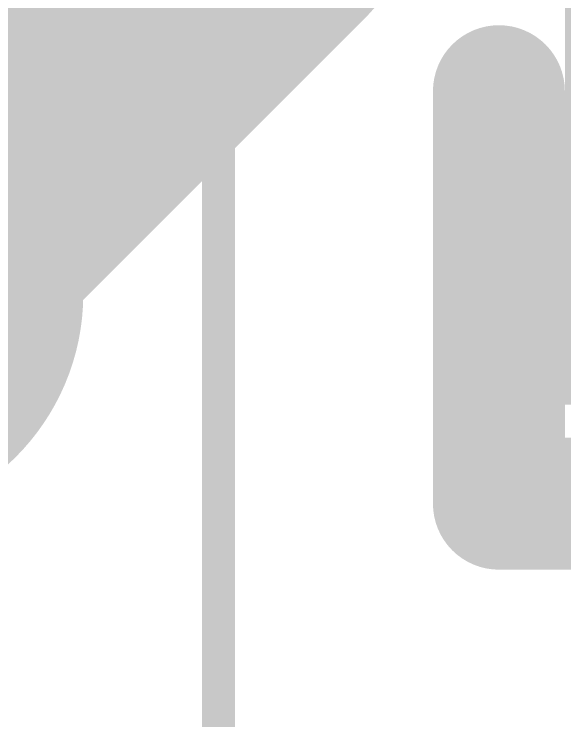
# Model space of a CAD drawing. Header units: inches. Extents: x 0.91 to 3.83, y 2.65 to 3.83.
# Drawn here: x 1.94095 to 1.97382, y 3.00082 to 3.04298 of the extents above; entities that cross this region are included whole.
import ezdxf

# ---------------------------------------------------------------- set-up
doc = ezdxf.new("R2010")
doc.units = ezdxf.units.IN
doc.header["$MEASUREMENT"] = 0
for name, color, linetype in [('Bottom 3D Body', 76, 'Continuous'), ('Bottom Courtyard', 56, 'Continuous'), ('Bottom Layer', 5, 'Continuous'), ('Top Layer', 1, 'Continuous'), ('Top Overlay', 2, 'Continuous')]:
    doc.layers.add(name, color=color, linetype=linetype)

# ---------------------------------------------------------------- blocks, each defined once
blk = doc.blocks.new('QFN50P500X500X80_HS_29N_CP2102N_54')
at = {"layer": 'Bottom 3D Body'}
blk.add_lwpolyline([(-0.121063, -0.121063, 0.001969, 0.001969, 0), (-0.121063, 0.121063, 0.001969, 0.001969, 0)], format="xyseb", dxfattribs=at)
at = {"layer": 'Bottom Courtyard'}
for points in [[(-0.098425, -0.098425, 0.003937, 0.003937, 0), (-0.098425, 0.098425, 0.003937, 0.003937, 0)], [(-0.098425, -0.098425, 0.003937, 0.003937, 0), (0.098425, -0.098425, 0.003937, 0.003937, 0)]]:
    blk.add_lwpolyline(points, format="xyseb", dxfattribs=at)
at = {"layer": 'Top Overlay'}
for points in [[(-0.104331, -0.104331, 0.007874, 0.007874, 0), (-0.104331, -0.079724, 0.007874, 0.007874, 0)], [(-0.104331, -0.104331, 0.007874, 0.007874, 0), (-0.079724, -0.104331, 0.007874, 0.007874, 0)]]:
    blk.add_lwpolyline(points, format="xyseb", dxfattribs=at)
for points in [[(-0.106299, -0.079724, 0.003937, 0.003937, 1), (-0.102362, -0.079724, 0.003937, 0.003937, 1)], [(-0.106299, -0.104331, 0.003937, 0.003937, 1), (-0.102362, -0.104331, 0.003937, 0.003937, 1)], [(-0.106299, -0.104331, 0.003937, 0.003937, 1), (-0.102362, -0.104331, 0.003937, 0.003937, 1)]]:
    blk.add_lwpolyline(points, format="xyseb", close=True, dxfattribs=at)

msp = doc.modelspace()

# ---------------------------------------------------------------- hatches: boundary and pattern name
at = {"layer": 'Bottom Layer'}
h = msp.add_hatch(color=5, dxfattribs=at)
edge = h.paths.add_edge_path()
edge.add_arc((1.931299, 3.026299), 0.01378, 0, 360)
at = {"layer": 'Top Layer'}
h = msp.add_hatch(color=1, dxfattribs=at)
edge = h.paths.add_edge_path()
edge.add_arc((1.931299, 3.026299), 0.01378, 0, 360)

# ---------------------------------------------------------------- linework, layer by layer
for points in [[(1.918622, 3.013622, 0.02, 0.02, 0), (1.955, 3.05, 0.02, 0.02, 0)], [(1.922638, 3, 0.02, 0.02, 0), (1.95315, 2.969488, 0.02, 0.02, 0)]]:
    msp.add_lwpolyline(points, format="xyseb", dxfattribs=at)
msp.add_lwpolyline([(1.95, 3.05, 0.01, 0.01, 1), (1.96, 3.05, 0.01, 0.01, 1)], format="xyseb", close=True, dxfattribs=at)

# ---------------------------------------------------------------- block references
msp.add_blockref('QFN50P500X500X80_HS_29N_CP2102N_54', (2.074213, 3.11811))

doc.saveas('drawing.dxf')
